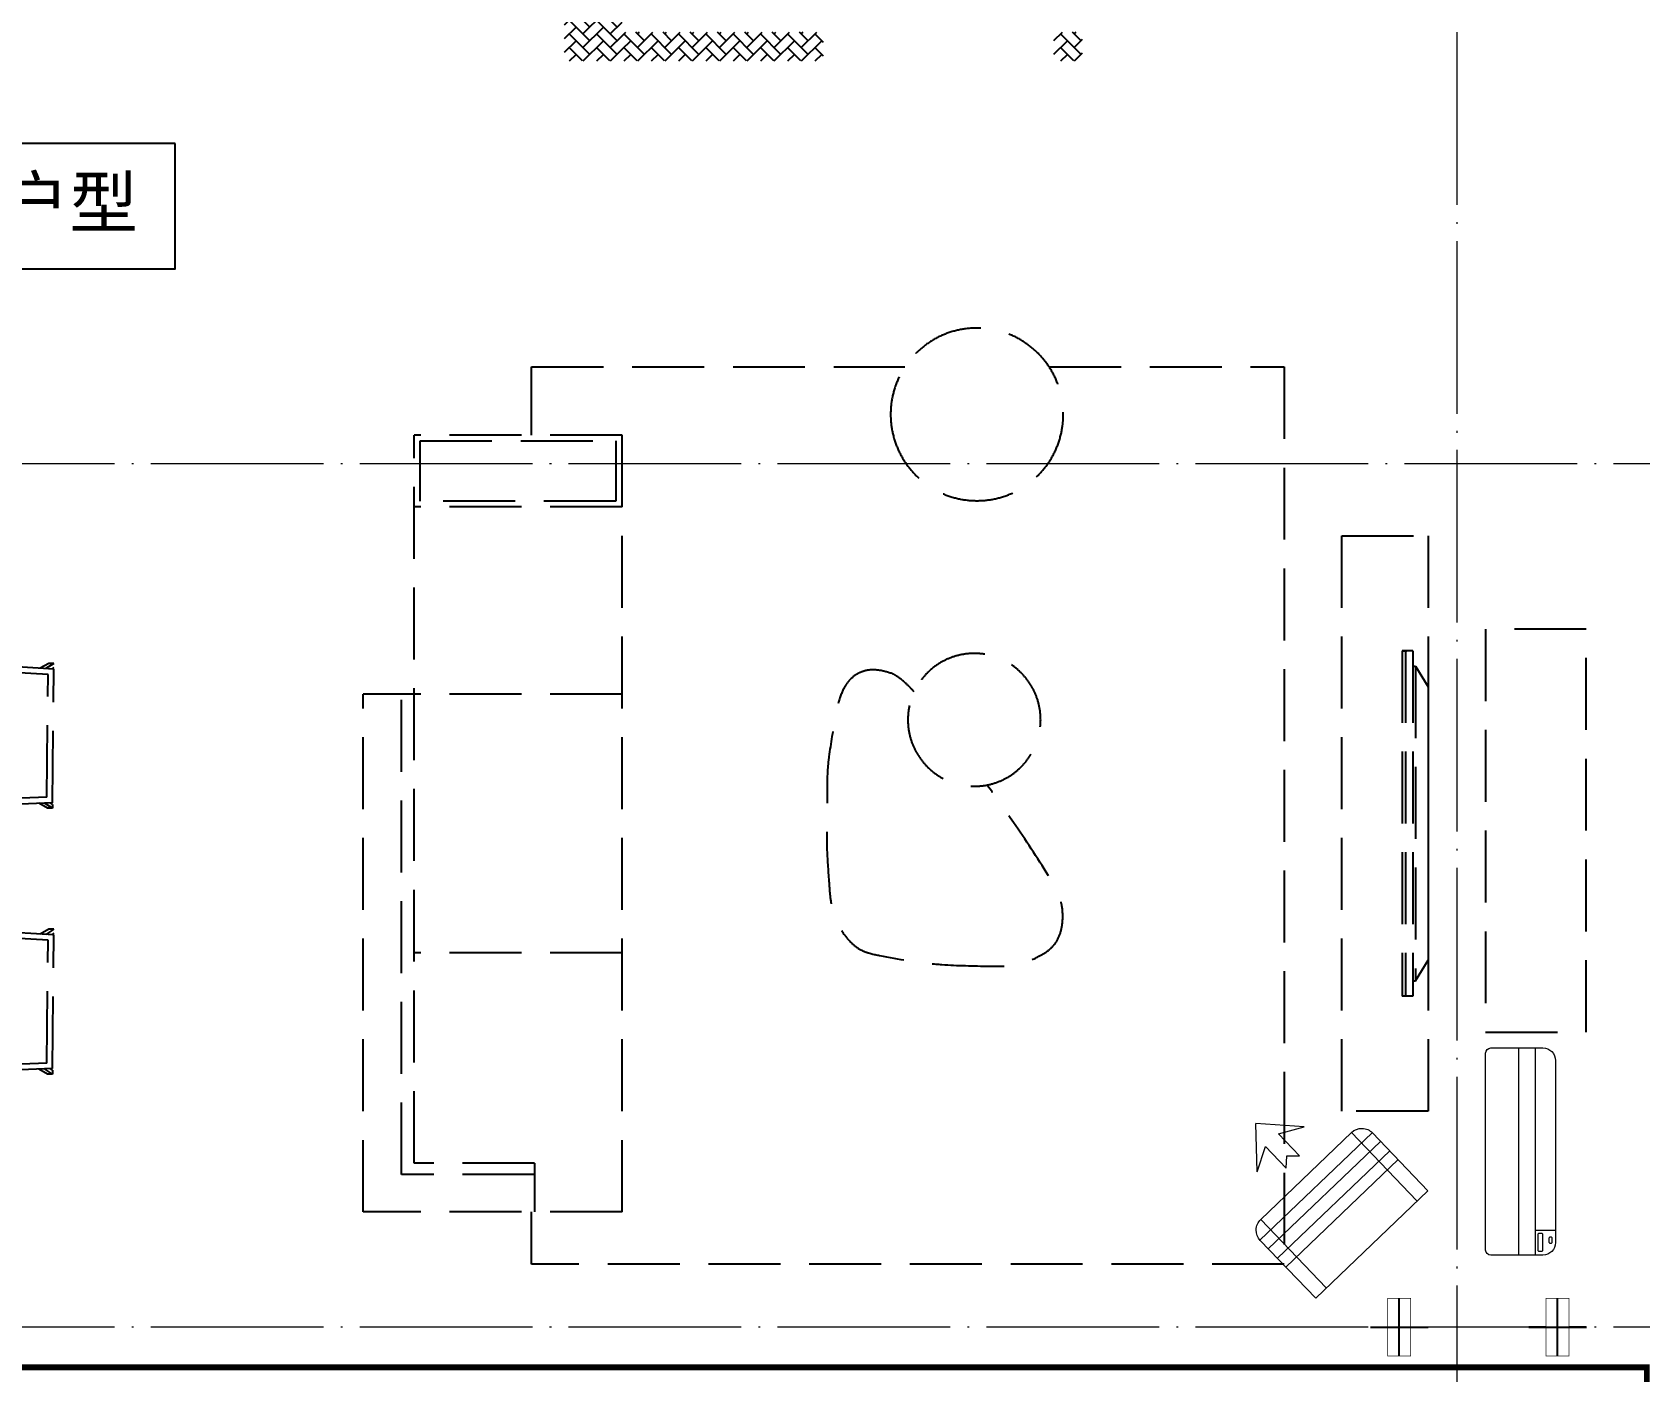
# Model space of a CAD drawing. Extents: x -518115 to 389031, y -231062 to 1628073.
# Drawn here: x 54867 to 60453, y -174990 to -170335 of the extents above; entities that cross this region are included whole.
import ezdxf

# ---------------------------------------------------------------- set-up
doc = ezdxf.new("R2010")
doc.units = 0
doc.header["$LTSCALE"] = 1000
doc.header["$MEASUREMENT"] = 0
for name, pattern in [('A户型$0$DASH', [0.35, 0.25, -0.1]), ('DASH', [0.35, 0.25, -0.1]), ('DOTE', [2.42, 2, -0.2, 0.02, -0.2])]:
    doc.linetypes.add(name, pattern=pattern)
for name, color, linetype in [('5fur', 250, 'Continuous'), ('保温', 6, 'Continuous'), ('机电标识类', 1, 'Continuous')]:
    doc.layers.add(name, color=color, linetype=linetype)
for name, color, linetype, lineweight in [('DOTE', 19, 'DOTE', 9), ('平面-空调室内机', 176, 'Continuous', 9), ('平面-空调预留孔', 173, 'Continuous', 15), ('空调', 76, 'Continuous', 13)]:
    doc.layers.add(name, color=color, linetype=linetype, lineweight=lineweight)
doc.styles.add('黑体', font='')
doc.styles.get('黑体').set_extended_font_data('SimHei')
pattern_1 = [(45, (0, 0), (0, 47.4157523), [100.584, -33.528]), (135, (23.708, 23.708), (3e-15, 47.4157523), [100.584, -33.528])]

# ---------------------------------------------------------------- blocks, each defined once
blk = doc.blocks.new('GDGDGDSDA')
at = {"layer": 'DOTE', "linetype": 'DOTE', "ltscale": 0.3}
for p, q in [((465834.8, 367858.3), (465834.8, 359558.3)), ((471334.8, 366358.3), (417334.8, 366358.3)), ((471334.8, 363358.3), (417334.8, 363358.3))]:
    blk.add_line(p, q, dxfattribs=at)
blk = doc.blocks.new('FGDGDGRDGRRD')
at = {"layer": '5fur', "linetype": 'A户型$0$DASH'}
for p, q in [((424251.3, 366694.8), (423434.8, 366694.8)), ((423434.8, 366694.8), (423434.8, 363577.1)), ((426049.7, 366694.8), (424752.7, 366694.8)), ((426049.7, 366458.3), (426049.7, 366694.8)), ((425734.9, 363758.3), (425734.9, 366458.3)), ((425734.9, 366458.3), (426457.1, 366458.3)), ((426457.1, 363928.3), (426457.1, 366458.3)), ((426437.1, 366438.3), (425757.1, 366438.3)), ((425757.1, 366438.3), (425757.1, 366228.3)), ((426437.1, 366228.3), (426437.1, 366438.3)), ((425757.1, 366228.3), (426437.1, 366228.3)), ((425734.9, 366208.3), (426457.1, 366208.3)), ((423234.8, 366108.3), (422934.8, 366108.3)), ((422934.8, 366108.3), (422934.8, 364108.3)), ((423234.8, 364108.3), (423234.8, 366108.3)), ((422384.8, 364383.5), (422384.8, 365783.5)), ((422384.8, 365783.5), (422734.8, 365783.5)), ((422734.8, 365783.5), (422734.8, 364383.5)), ((422987.3, 365708.3), (422987.3, 364508.3)), ((422987.3, 365708.3), (423024.1, 365708.3)), ((422987.3, 365708.3), (422987.3, 364508.3)), ((422987.3, 365708.3), (423024.1, 365708.3)), ((423024.1, 365708.3), (423008.3, 365708.3)), ((423024.1, 365708.3), (423008.3, 365708.3)), ((423013.6, 365708.3), (423013.6, 364508.3)), ((423013.6, 365708.3), (423013.6, 364508.3)), ((423024.1, 365708.3), (423024.1, 364508.3)), ((423024.1, 365708.3), (423024.1, 364508.3)), ((427709.2, 365664.3), (427726.5, 365664.5)), ((427709.2, 365664.3), (427737.5, 365646.7)), ((427709.4, 365645), (427984.8, 365661.4)), ((427726.5, 365664.5), (427756.5, 365647.8)), ((422978.2, 365654.9), (422934.8, 365583.7)), ((422978.2, 365654.9), (422934.8, 365583.7)), ((422978.2, 365654.9), (422978.2, 364561.7)), ((422987.3, 365654.9), (422978.2, 365654.9)), ((422978.2, 365654.9), (422978.2, 364561.7)), ((422987.3, 365654.9), (422978.2, 365654.9)), ((427709.3, 365650.7), (427716.2, 365645.4)), ((427713.9, 365180.3), (427709.4, 365645)), ((427729.6, 365626.2), (427984.8, 365641.3)), ((427733.7, 365199.5), (427729.6, 365626.2)), ((422934.8, 365583.7), (422934.8, 364632.9)), ((425734.9, 365558.3), (426634.9, 365558.3)), ((426501.6, 363888.3), (426501.6, 365558.3)), ((426634.9, 363758.3), (426634.9, 365558.3)), ((427713.9, 365180.3), (427984.8, 365169.6)), ((427714, 365174.6), (427720.8, 365180)), ((427714, 365174.6), (427714.1, 365161)), ((427714.1, 365161), (427742, 365179.2)), ((427714.1, 365161), (427731.4, 365161.2)), ((427731.4, 365161.2), (427761.1, 365178.4)), ((427733.7, 365199.5), (427984.8, 365189.6)), ((427709.2, 364740.6), (427726.5, 364740.7)), ((427709.2, 364740.6), (427737.5, 364722.9)), ((427709.3, 364727), (427716.2, 364721.7)), ((427709.4, 364721.3), (427984.8, 364737.6)), ((427713.9, 364256.6), (427709.4, 364721.3)), ((427726.5, 364740.7), (427756.5, 364724.1)), ((427729.6, 364702.4), (427984.8, 364717.6)), ((425734.9, 364658.3), (426457.1, 364658.3)), ((427733.7, 364275.8), (427729.6, 364702.4)), ((422978.2, 364561.7), (422934.8, 364632.9)), ((422987.3, 364561.7), (422978.2, 364561.7)), ((422987.3, 364508.3), (423024.1, 364508.3)), ((422734.8, 364383.5), (422384.8, 364383.5)), ((427733.7, 364275.8), (427984.8, 364265.8)), ((427713.9, 364256.6), (427984.8, 364245.8)), ((427714, 364250.9), (427720.8, 364256.3)), ((427714, 364250.9), (427714.1, 364237.3)), ((427714.1, 364237.3), (427742, 364255.4)), ((427714.1, 364237.3), (427731.4, 364237.4)), ((427731.4, 364237.4), (427761.1, 364254.7)), ((422934.8, 364108.3), (423234.8, 364108.3)), ((426039.6, 363928.3), (426457.1, 363928.3)), ((426039.6, 363928.3), (426039.6, 363758.3)), ((426039.6, 363888.3), (426501.6, 363888.3)), ((425734.9, 363758.3), (426634.9, 363758.3)), ((426049.7, 363577.1), (426049.7, 363758.3)), ((423434.8, 363577.1), (426049.7, 363577.1))]:
    blk.add_line(p, q, dxfattribs=at)
for centre, radius in [((424502, 366530.1), 300), ((424511.4, 365468.5), 230.7)]:
    blk.add_circle(centre, radius, dxfattribs=at)
for points, knots in [([(424797.2, 365629.4), (424813.8, 365634.4), (424845.2, 365644), (424899.6, 365641.2), (424947.9, 365610.6), (424986.4, 365538.2), (425001.6, 365431), (425025, 365302), (425021.4, 365163.1), (425026.4, 365033.5), (425016.7, 364916), (425010.6, 364812.7), (424973, 364725.6), (424910.4, 364663.5), (424795.2, 364640.3), (424655.8, 364616.2), (424495.3, 364613.3), (424373.4, 364609.7), (424289.6, 364642.4), (424219.5, 364687.5), (424200.6, 364767.1), (424207.9, 364851.1), (424274.9, 364963.1), (424362.5, 365095.1), (424435.6, 365199.3), (424467.5, 365242.1)], [6220.354956, 6220.354956, 6220.354956, 6220.354956, 6328.248444, 6424.175246, 6551.938256, 6664.444537, 6925.611536, 7222.839725, 7482.686159, 7791.452209, 8032.235501, 8220.613415, 8433.331676, 8613.33223, 8743.051056, 9155.054309, 9500.513737, 9749.309695, 9902.88319, 10060.117754, 10246.160301, 10376.205536, 10582.082087, 11043.082338, 11376.115328, 11376.115328, 11376.115328, 11376.115328]), ([(424720.4, 365566.2), (424729, 365575.6), (424748, 365595), (424773.7, 365616.7), (424791.9, 365626.5), (424797.2, 365629.4)], [6012.273466, 6012.273466, 6012.273466, 6012.273466, 6091.3752, 6182.540427, 6220.354956, 6220.354956, 6220.354956, 6220.354956])]:
    blk.add_open_spline(points, degree=3, knots=knots, dxfattribs=at)
blk = doc.blocks.new('GDFGDGRD')
at = {"layer": '保温', "linetype": 'ByBlock', "ltscale": 10}
h = blk.add_hatch(dxfattribs=at)
h.set_pattern_fill('AR-HBONE', color=251, scale=55)
h.set_pattern_definition(pattern_1)
h.paths.add_polyline_path([(427216.6, 370023.7), (427216.6, 372023.7), (427016.6, 372023.7), (427016.6, 370023.7)])
h = blk.add_hatch(dxfattribs=at)
h.set_pattern_fill('AR-HBONE', color=251, scale=55)
h.set_pattern_definition(pattern_1)
h.paths.add_polyline_path([(425516.6, 370023.7), (425516.6, 370123.7), (425416.6, 370123.7), (425416.6, 370023.7)])
h = blk.add_hatch(dxfattribs=at)
h.set_pattern_fill('AR-HBONE', color=251, scale=55)
h.set_pattern_definition(pattern_1)
h.paths.add_polyline_path([(427016.6, 370023.7), (427016.6, 370123.7), (426316.6, 370123.7), (426316.6, 370023.7)])
blk = doc.blocks.new('dongkong')
blk.add_wipeout([(-603756, 210771), (-603756, 210570.8), (-603836, 210570.8), (-603836, 210771)])
at = {"layer": '机电标识类', "color": 250, "linetype": 'DASH', "ltscale": 400}
for p, q in [((-603796, 210771), (-603796, 210570.8)), ((-603896, 210670.7), (-603696, 210670.7))]:
    blk.add_line(p, q, dxfattribs=at)
at = {"layer": '空调', "color": 6, "linetype": 'DASH', "const_width": 2}
blk.add_lwpolyline([(-603756, 210771), (-603756, 210570.8), (-603836, 210570.8), (-603836, 210771)], close=True, dxfattribs=at)
blk = doc.blocks.new('A$C001338C2')
for p, q in [((845, 303.6), (55, 303.6)), ((109.1, 214.8), (109.1, 303.6)), ((0, 248.6), (0, 22)), ((900, 22), (900, 248.6)), ((22, 0), (878, 0))]:
    blk.add_line(p, q)
at = {"lineweight": 5}
for p, q in [((900, 214.8), (0, 214.8)), ((900, 143.2), (0, 143.2))]:
    blk.add_line(p, q, dxfattribs=at)
for points in [[(73.1, 275), (56.8, 275, -0.414214), (51.3, 280.5), (51.3, 283.4, -0.414214), (56.8, 288.9), (73.1, 288.9, -0.414214), (78.6, 283.4), (78.6, 280.5, -0.414214)], [(89.2, 226.4), (22.2, 226.4, -0.414214), (16.7, 231.9), (16.7, 243.1, -0.414214), (22.2, 248.6), (89.2, 248.6, -0.414214), (94.7, 243.1), (94.7, 231.9, -0.414214)]]:
    blk.add_lwpolyline(points, format="xyb", close=True)
for centre, radius, start, end in [((55, 248.6), 55, 90, 180), ((845, 248.6), 55, 360, 90), ((22, 22), 22, 180, 270), ((878, 22), 22, 270, 360)]:
    blk.add_arc(centre, radius, start, end)
blk = doc.blocks.new('dasdasf1sa2f31as32f')
for p, q in [((-116, 585.6), (43.3, 640.5)), ((82.7, 476.6), (43.3, 640.5)), ((-22.8, 585.5), (-116, 585.6)), ((-22.8, 585.5), (-73.4, 493.2)), ((-473.5, 259.7), (-339.5, 504)), ((-269.8, 524.3), (-427.7, 236.5)), ((134.6, 245.5), (-338.8, 505.1)), ((-269.8, 524.3), (113.7, 314)), ((-31.3, 504.4), (-73.4, 493.2)), ((-18.1, 462.9), (-31.3, 504.4)), ((32.4, 555.1), (-18.1, 462.9)), ((82.7, 476.6), (32.4, 555.1)), ((114.7, 208.4), (-359.1, 468.2)), ((72.3, 131.9), (-401.1, 391.6)), ((92.6, 168.8), (-380.9, 428.5)), ((113.7, 314), (-44.2, 26.2)), ((0, 0), (-473.5, 259.7)), ((134, 244.4), (0, 0))]:
    blk.add_line(p, q)
for centre, start, end in [((-294.5, 479.4), 61.2593, 151.2593), ((89, 269), 331.2593, 61.2593)]:
    blk.add_arc(centre, 51.3, start, end)
blk = doc.blocks.new('GDGDRGDGDRGDR')
at = {"layer": '平面-空调预留孔', "xscale": -1, "rotation": 15.00000000331026}
blk.add_blockref('dasdasf1sa2f31as32f', (466626.3, 442932.1), dxfattribs=at)
at = {"layer": '平面-空调室内机', "ltscale": 0.3, "xscale": -1, "rotation": 180}
blk.add_blockref('dongkong', (1070712.6, 653502.9), dxfattribs=at)

msp = doc.modelspace()

# ---------------------------------------------------------------- block references
msp.add_blockref('GDGDGDSDA', (-406018.2, -538193.1))

# ---------------------------------------------------------------- next in the draw order: block references
at = {"xscale": -1}
msp.add_blockref('FGDGDGRDGRRD', (482651.4, -538193.1), dxfattribs=at)

# ---------------------------------------------------------------- next in the draw order: linework, layer by layer
at = {"color": 1}
msp.add_lwpolyline([(55363.6, -170721.7), (54357.6, -170721.7), (54357.6, -171157.7), (55363.6, -171157.7)], close=True, dxfattribs=at)

# ---------------------------------------------------------------- next in the draw order: block references
at = {"xscale": -1}
msp.add_blockref('GDFGDGRD', (483933.2, -540458.5), dxfattribs=at)
at = {"layer": '平面-空调室内机', "ltscale": 0.3, "rotation": 180}
msp.add_blockref('dongkong', (-543629.4, 35836), dxfattribs=at)
at = {"layer": '平面-空调预留孔', "xscale": -0.800000000046565, "yscale": 0.800000000046565, "zscale": 0.800000000046565, "rotation": 269.9999997665698}
msp.add_blockref('A$C001338C2', (59916.7, -174584.8), dxfattribs=at)

# ---------------------------------------------------------------- next in the draw order: texts
at = {"color": 1, "style": '黑体'}
msp.add_text('116户型', height=175, dxfattribs=at).set_placement((54399.9, -171013.9))

# ---------------------------------------------------------------- next in the draw order: block references
at = {"layer": '平面-空调室内机', "ltscale": 0.3, "xscale": -1, "rotation": 180}
msp.add_blockref('dongkong', (663962.7, 35836), dxfattribs=at)

# ---------------------------------------------------------------- next in the draw order: block references
msp.add_blockref('GDGDRGDGDRGDR', (-407300, -617666.9))

# ---------------------------------------------------------------- next in the draw order: linework, layer by layer
at = {"color": 5, "linetype": 'DASH', "ltscale": 0.8, "const_width": 20}
msp.add_lwpolyline([(48225.6, -176774.8), (53406.6, -176774.8), (53406.6, -176174.8), (54156.6, -176174.8), (54156.6, -174974.8), (60476.6, -174974.8), (60476.6, -175574.8), (63456.6, -175574.8), (63456.6, -167394.8), (55256.6, -167394.8), (55256.6, -165594.8), (53156.6, -165594.8), (53156.6, -163944.8), (48476.6, -163944.8), (48476.6, -165594.8), (46376.6, -165594.8)], dxfattribs=at)

doc.saveas('drawing.dxf')
